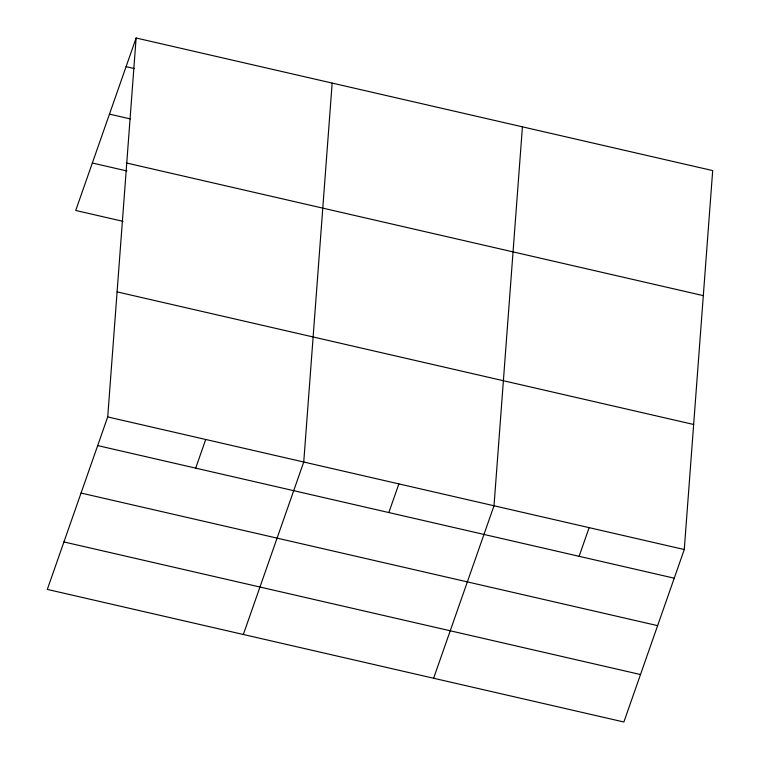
<?xml version="1.0" encoding="UTF-8"?>
<svg xmlns="http://www.w3.org/2000/svg" width="760" height="760" viewBox="0 0 760 760"><rect width="100%" height="100%" fill="white"/><g stroke="black" fill="none" stroke-linecap="round" stroke-linejoin="round"><path stroke-width="1.14" d="M107.711 416.936L136.125 38L712.69 170.591L684.275 549.528L623.875 722L47.31 589.408L107.711 416.936L684.275 549.528M332.158 83.087L303.743 462.013L243.342 634.486M522.424 126.834L494.009 505.77L433.608 678.243M136.125 38L75.724 210.472L123.006 221.34M195.69 468.131L205.722 439.47M388.835 512.553L398.876 483.892M579.101 556.311L589.142 527.649M126.093 66.662L134.159 68.514M109.468 114.114L130.226 118.892M126.749 163.048L703.313 295.64M92.349 163.011L126.939 170.971M117.087 291.887L693.652 424.479M97.669 445.588L674.234 578.189M81.054 493.05L657.619 625.642M63.925 541.947L640.5 674.538"/></g></svg>
